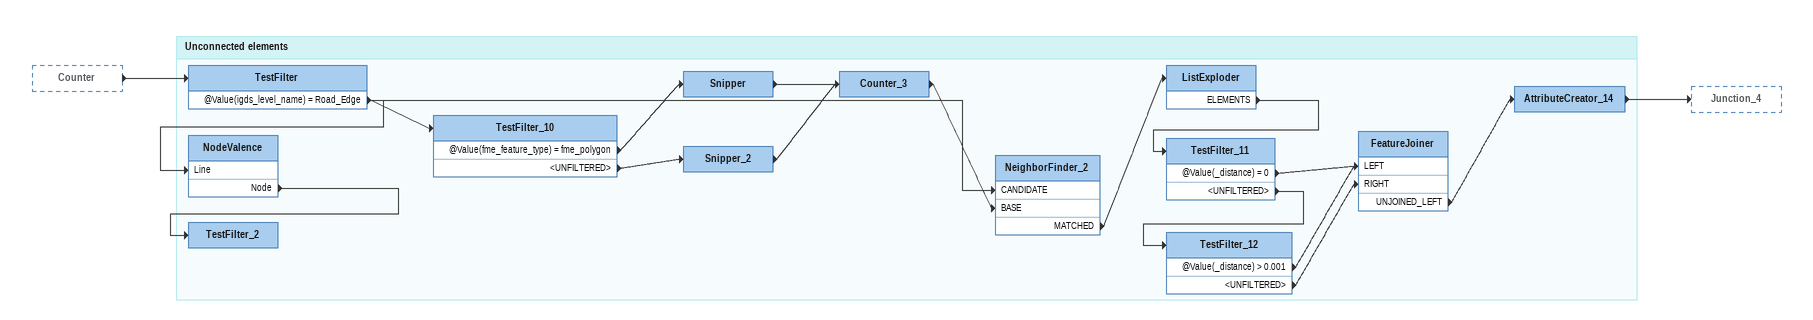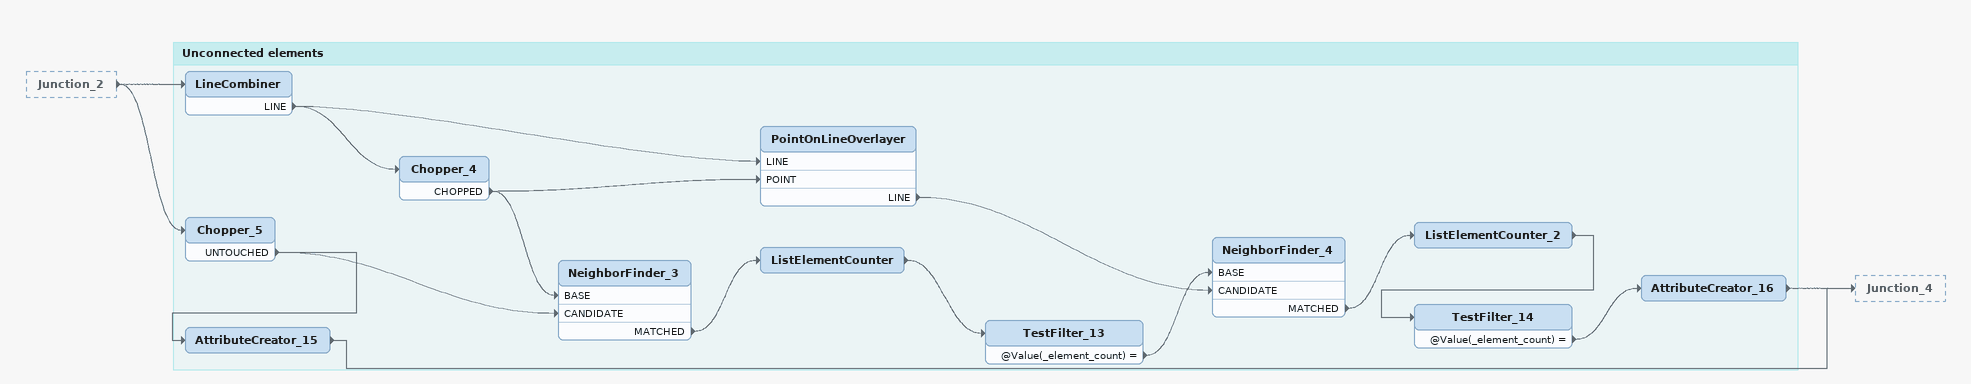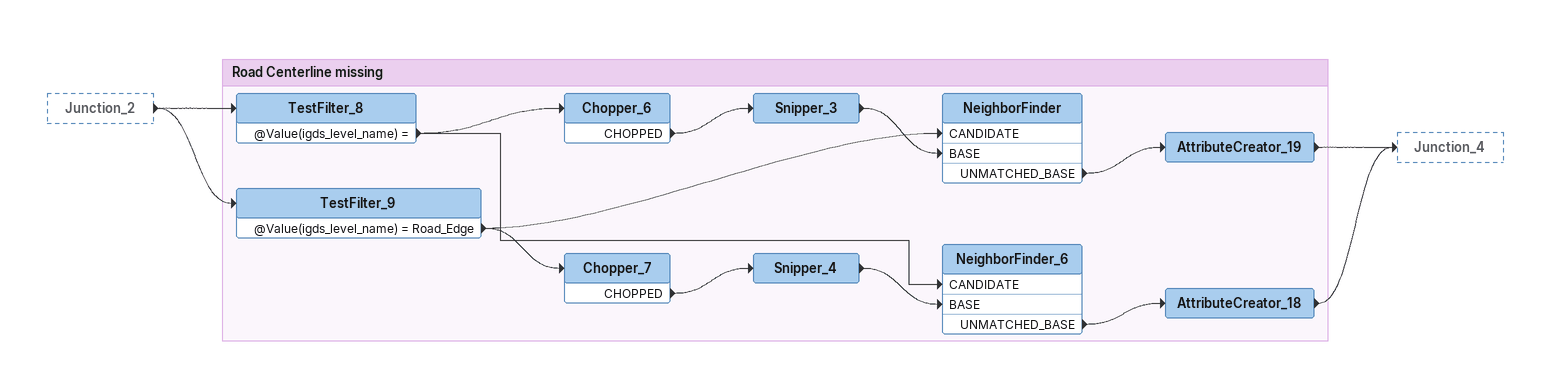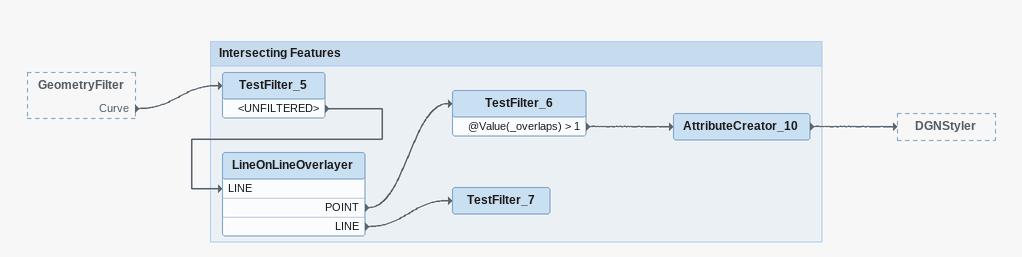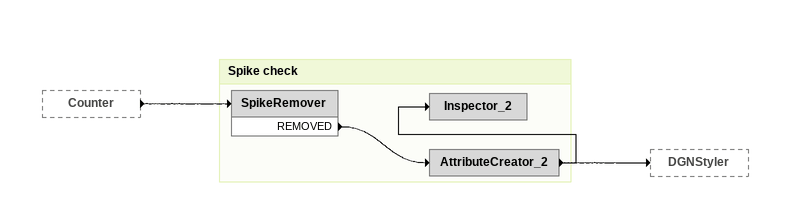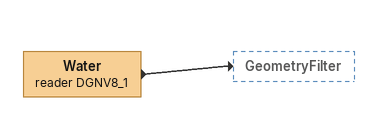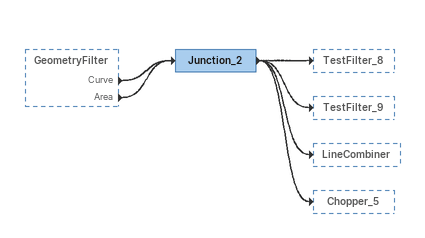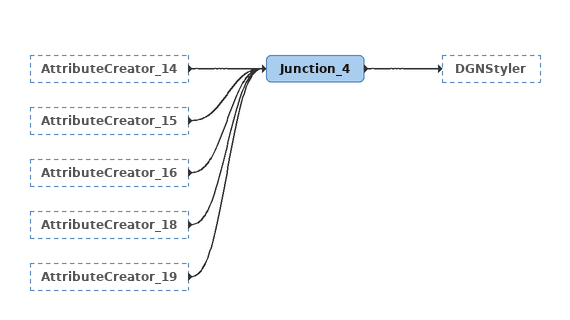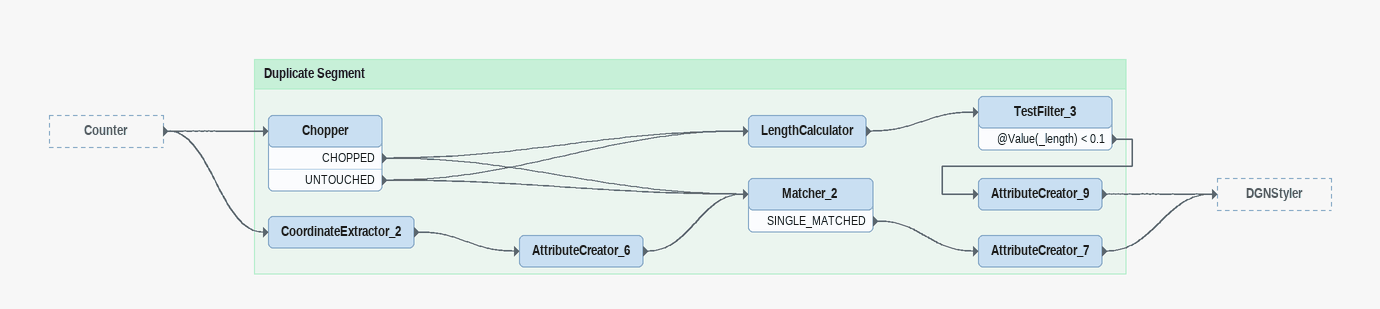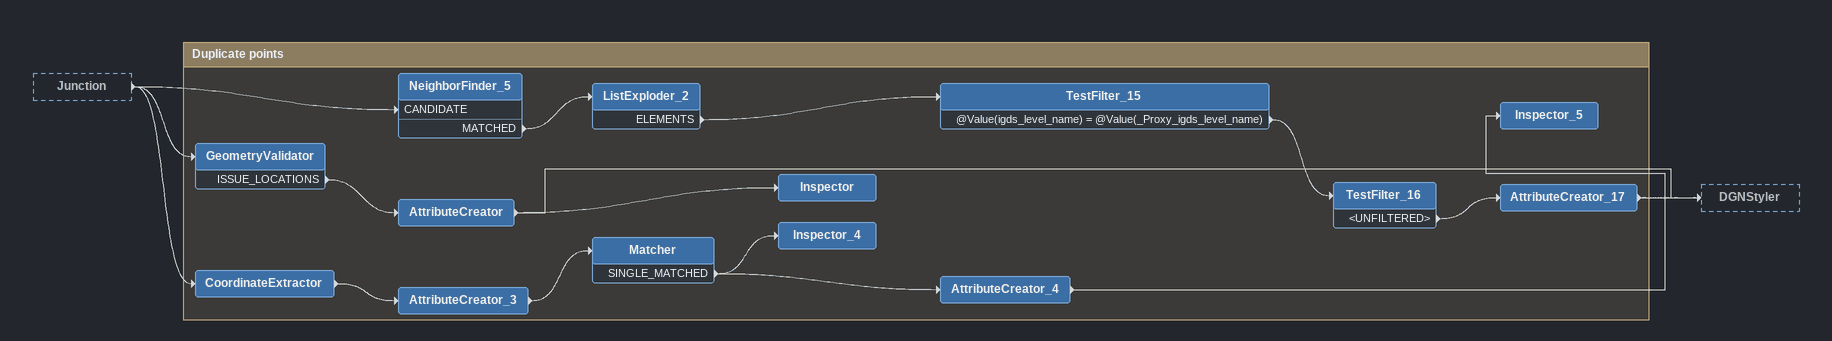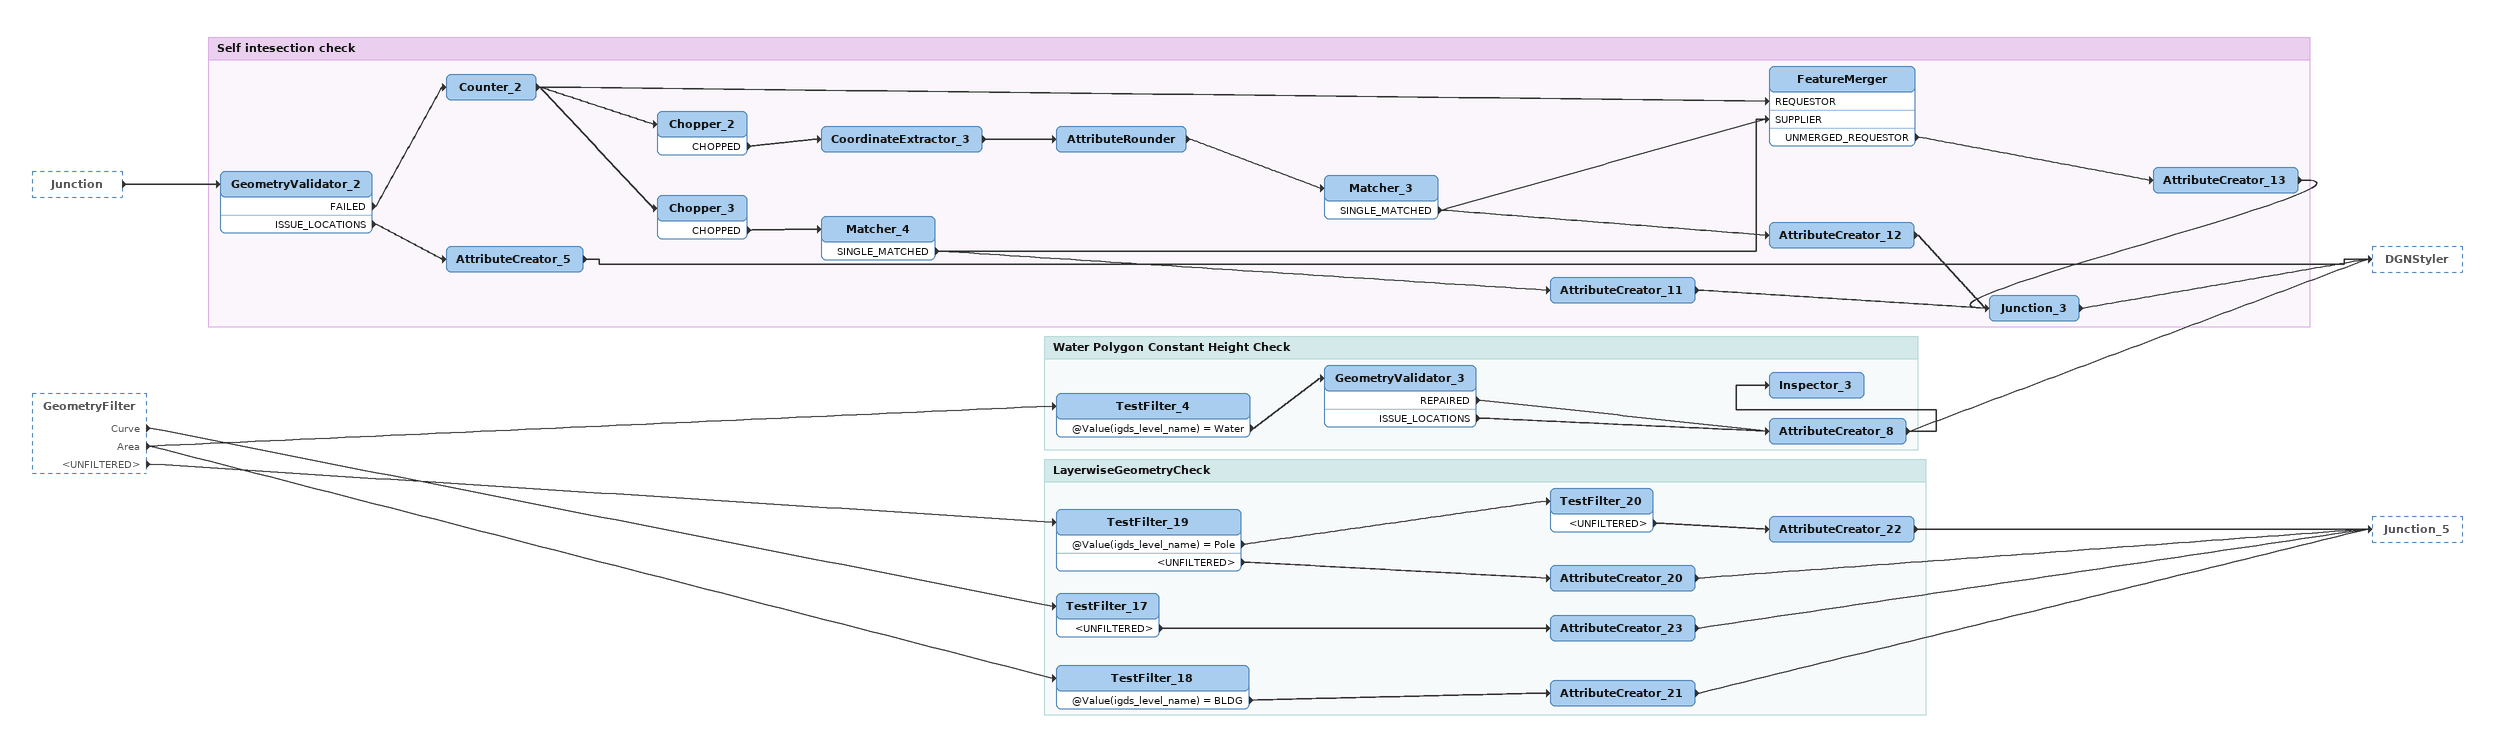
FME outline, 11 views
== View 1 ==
Counter [outside]
    -> TestFilter

Bookmark: Unconnected elements
TestFilter
    @Value(igds_level_name) = Road_Edge -> NodeValence [Line]
    @Value(igds_level_name) = Road_Edge -> TestFilter_10
    @Value(igds_level_name) = Road_Edge -> NeighborFinder_2 [CANDIDATE]
TestFilter_10
    @Value(fme_feature_type) = fme_polygon -> Snipper
    <UNFILTERED> -> Snipper_2
Snipper
    -> Counter_3
Snipper_2
    -> Counter_3
Counter_3
    -> NeighborFinder_2 [BASE]
NeighborFinder_2
    MATCHED -> ListExploder
ListExploder
    ELEMENTS -> TestFilter_11
TestFilter_11
    @Value(_distance) = 0 -> FeatureJoiner [LEFT]
    <UNFILTERED> -> TestFilter_12
TestFilter_12
    @Value(_distance) > 0.001 -> FeatureJoiner [LEFT]
    <UNFILTERED> -> FeatureJoiner [RIGHT]
FeatureJoiner
    UNJOINED_LEFT -> AttributeCreator_14
AttributeCreator_14
    -> Junction_4
NodeValence
    Node -> TestFilter_2
TestFilter_2

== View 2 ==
Junction_2 [outside]
    -> LineCombiner
    -> Chopper_5

Bookmark: Unconnected elements
LineCombiner
    LINE -> Chopper_4
    LINE -> PointOnLineOverlayer [LINE]
Chopper_4
    CHOPPED -> PointOnLineOverlayer [POINT]
    CHOPPED -> NeighborFinder_3 [BASE]
PointOnLineOverlayer
    LINE -> NeighborFinder_4 [CANDIDATE]
Chopper_5
    UNTOUCHED -> AttributeCreator_15
    UNTOUCHED -> NeighborFinder_3 [CANDIDATE]
NeighborFinder_3
    MATCHED -> ListElementCounter
ListElementCounter
    -> TestFilter_13
TestFilter_13
    @Value(_element_count) = -> NeighborFinder_4 [BASE]
NeighborFinder_4
    MATCHED -> ListElementCounter_2
ListElementCounter_2
    -> TestFilter_14
TestFilter_14
    @Value(_element_count) = -> AttributeCreator_16
AttributeCreator_16
    -> Junction_4
AttributeCreator_15
    -> Junction_4

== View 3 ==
Junction_2 [outside]
    -> TestFilter_8
    -> TestFilter_9

Bookmark: Road Centerline missing
TestFilter_8
    @Value(igds_level_name) = -> Chopper_6
    @Value(igds_level_name) = -> NeighborFinder_6 [CANDIDATE]
Chopper_6
    CHOPPED -> Snipper_3
Snipper_3
    -> NeighborFinder [BASE]
TestFilter_9
    @Value(igds_level_name) = Road_Edge -> Chopper_7
    @Value(igds_level_name) = Road_Edge -> NeighborFinder [CANDIDATE]
NeighborFinder
    UNMATCHED_BASE -> AttributeCreator_19
AttributeCreator_19
    -> Junction_4
Chopper_7
    CHOPPED -> Snipper_4
Snipper_4
    -> NeighborFinder_6 [BASE]
NeighborFinder_6
    UNMATCHED_BASE -> AttributeCreator_18
AttributeCreator_18
    -> Junction_4

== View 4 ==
GeometryFilter [outside]
    Curve -> TestFilter_5

Bookmark: Intersecting Features
TestFilter_5
    <UNFILTERED> -> LineOnLineOverlayer [LINE]
LineOnLineOverlayer
    POINT -> TestFilter_6
    LINE -> TestFilter_7
TestFilter_6
    @Value(_overlaps) > 1 -> AttributeCreator_10
AttributeCreator_10
    -> DGNStyler
TestFilter_7

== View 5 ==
Counter [outside]
    -> SpikeRemover

Bookmark: Spike check
SpikeRemover
    REMOVED -> AttributeCreator_2
AttributeCreator_2
    -> Inspector_2
    -> DGNStyler
Inspector_2

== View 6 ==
Water (reader DGNV8_1)
    -> GeometryFilter

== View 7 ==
GeometryFilter [outside]
    Curve -> Junction_2
    Area -> Junction_2
Junction_2
    -> TestFilter_8
    -> TestFilter_9
    -> LineCombiner
    -> Chopper_5

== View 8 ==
AttributeCreator_14 [outside]
    -> Junction_4
AttributeCreator_15 [outside]
    -> Junction_4
AttributeCreator_16 [outside]
    -> Junction_4
AttributeCreator_18 [outside]
    -> Junction_4
AttributeCreator_19 [outside]
    -> Junction_4
Junction_4
    -> DGNStyler

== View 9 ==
Counter [outside]
    -> Chopper
    -> CoordinateExtractor_2

Bookmark: Duplicate Segment
Chopper
    CHOPPED -> Matcher_2
    CHOPPED -> LengthCalculator
    UNTOUCHED -> LengthCalculator
    UNTOUCHED -> Matcher_2
LengthCalculator
    -> TestFilter_3
TestFilter_3
    @Value(_length) < 0.1 -> AttributeCreator_9
AttributeCreator_9
    -> DGNStyler
CoordinateExtractor_2
    -> AttributeCreator_6
AttributeCreator_6
    -> Matcher_2
Matcher_2
    SINGLE_MATCHED -> AttributeCreator_7
AttributeCreator_7
    -> DGNStyler

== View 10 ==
Junction [outside]
    -> GeometryValidator
    -> CoordinateExtractor
    -> NeighborFinder_5 [CANDIDATE]

Bookmark: Duplicate points
NeighborFinder_5
    MATCHED -> ListExploder_2
ListExploder_2
    ELEMENTS -> TestFilter_15
TestFilter_15
    @Value(igds_level_name) = @Value(_Proxy_igds_level_name) -> TestFilter_16
TestFilter_16
    <UNFILTERED> -> AttributeCreator_17
AttributeCreator_17
    -> DGNStyler
    -> Inspector_5
Inspector_5
GeometryValidator
    ISSUE_LOCATIONS -> AttributeCreator
AttributeCreator
    -> Inspector
    -> DGNStyler
Inspector
CoordinateExtractor
    -> AttributeCreator_3
AttributeCreator_3
    -> Matcher
Matcher
    SINGLE_MATCHED -> AttributeCreator_4
    SINGLE_MATCHED -> Inspector_4
Inspector_4
AttributeCreator_4
    -> DGNStyler

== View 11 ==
Junction [outside]
    -> GeometryValidator_2
GeometryFilter [outside]
    Curve -> TestFilter_17
    Area -> TestFilter_4
    Area -> TestFilter_18
    <UNFILTERED> -> TestFilter_19

Bookmark: Self intesection check
GeometryValidator_2
    FAILED -> Counter_2
    ISSUE_LOCATIONS -> AttributeCreator_5
Counter_2
    -> Chopper_2
    -> Chopper_3
    -> FeatureMerger [REQUESTOR]
Chopper_2
    CHOPPED -> CoordinateExtractor_3
CoordinateExtractor_3
    -> AttributeRounder
AttributeRounder
    -> Matcher_3
Matcher_3
    SINGLE_MATCHED -> AttributeCreator_12
    SINGLE_MATCHED -> FeatureMerger [SUPPLIER]
AttributeCreator_12
    -> Junction_3
Chopper_3
    CHOPPED -> Matcher_4
Matcher_4
    SINGLE_MATCHED -> AttributeCreator_11
    SINGLE_MATCHED -> FeatureMerger [SUPPLIER]
FeatureMerger
    UNMERGED_REQUESTOR -> AttributeCreator_13
AttributeCreator_13
    -> Junction_3
AttributeCreator_11
    -> Junction_3
Junction_3
    -> DGNStyler
AttributeCreator_5
    -> DGNStyler

Bookmark: Water Polygon Constant Height Check
TestFilter_4
    @Value(igds_level_name) = Water -> GeometryValidator_3
GeometryValidator_3
    REPAIRED -> AttributeCreator_8
    ISSUE_LOCATIONS -> AttributeCreator_8
AttributeCreator_8
    -> Inspector_3
    -> DGNStyler
Inspector_3

Bookmark: LayerwiseGeometryCheck
TestFilter_19
    @Value(igds_level_name) = Pole -> TestFilter_20
    <UNFILTERED> -> AttributeCreator_20
TestFilter_20
    <UNFILTERED> -> AttributeCreator_22
AttributeCreator_22
    -> Junction_5
AttributeCreator_20
    -> Junction_5
TestFilter_17
    <UNFILTERED> -> AttributeCreator_23
AttributeCreator_23
    -> Junction_5
TestFilter_18
    @Value(igds_level_name) = BLDG -> AttributeCreator_21
AttributeCreator_21
    -> Junction_5
